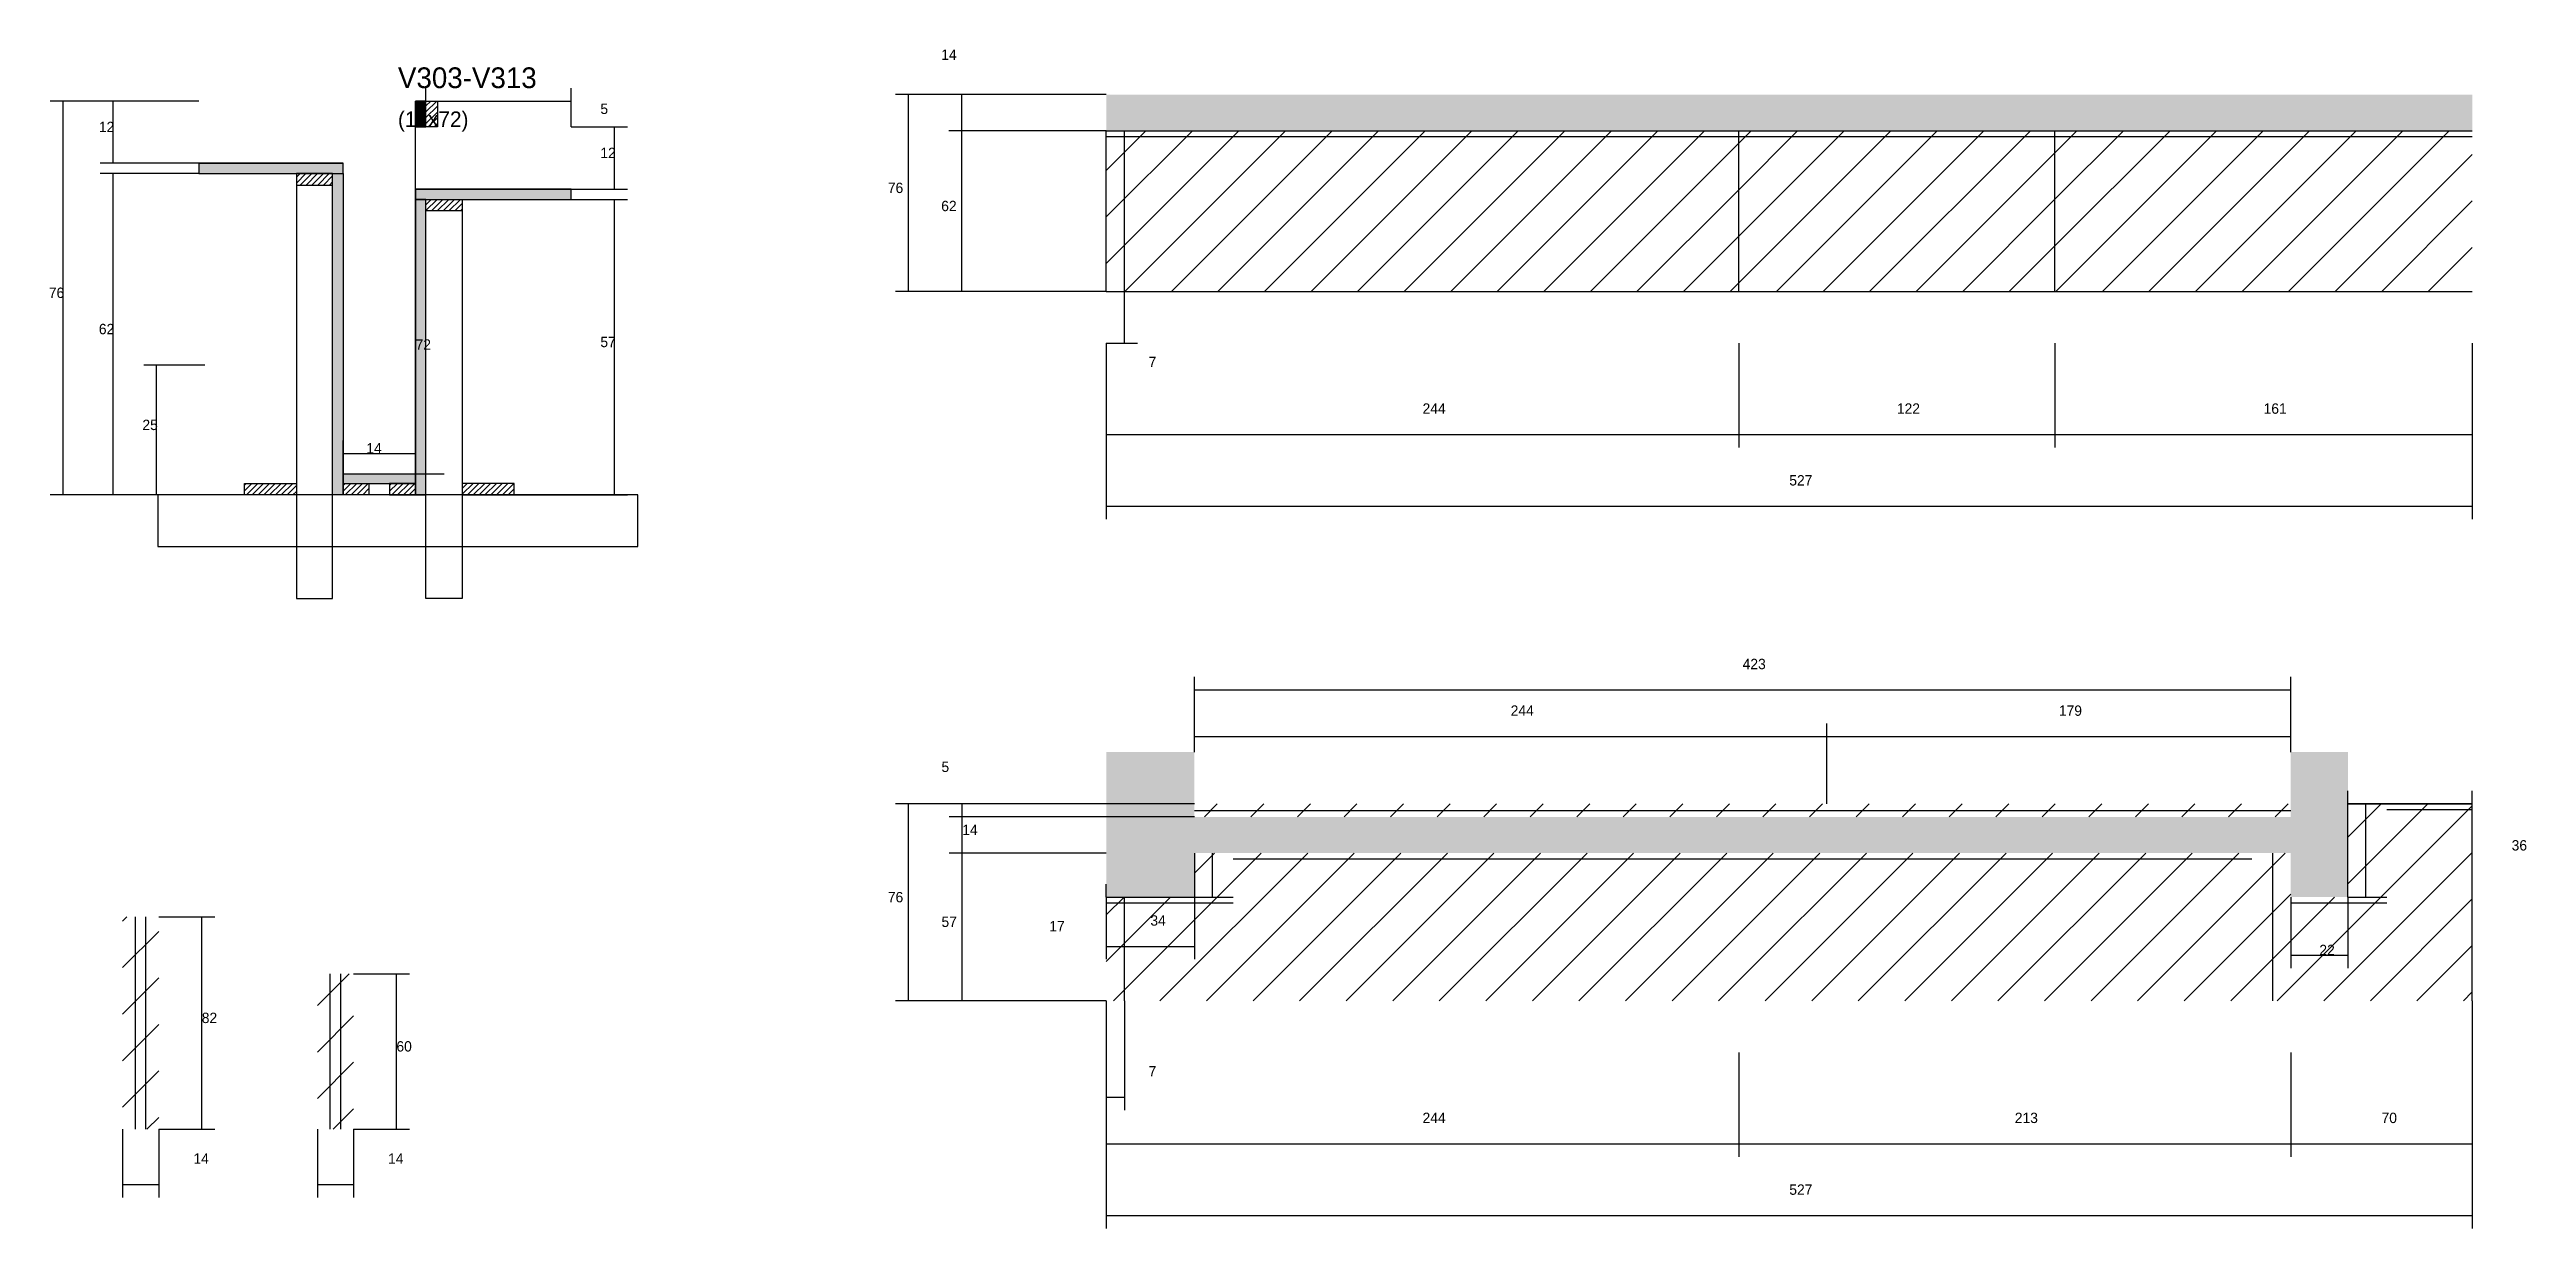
# Model space of a CAD drawing. Header units: metres. Extents: x 176 to 1132, y -3328 to -2117.
# Drawn here: x 176 to 1132, y -2572 to -2117 of the extents above.
import ezdxf

# ---------------------------------------------------------------- set-up
doc = ezdxf.new("R2010")
doc.units = ezdxf.units.M
for name, color, linetype in [('COTA', 241, 'Continuous'), ('Hachura', 253, 'Continuous'), ('Madeira', 126, 'Continuous'), ('Painéis', 200, 'Continuous'), ('SARR_2.2x7', 40, 'Continuous'), ('SARR_EDITAR', 141, 'Continuous'), ('Texto Seção', 7, 'Continuous')]:
    doc.layers.add(name, color=color, linetype=linetype)

msp = doc.modelspace()

# ---------------------------------------------------------------- hatches: boundary and pattern name
at = {"layer": 'COTA'}
h = msp.add_hatch(dxfattribs=at)
h.set_pattern_fill('AR-CONC', scale=0.03)
h.paths.add_polyline_path([(584, -2134.7), (584, -2148.7), (1111, -2148.7), (1111, -2134.7)])
h = msp.add_hatch(dxfattribs=at)
h.set_pattern_fill('AR-CONC', scale=0.03)
h.paths.add_polyline_path([(618, -2444.5), (618, -2427.5), (1041, -2427.5), (1041, -2444.5), (1063, -2444.5), (1063, -2408.5), (1063, -2388.5), (1041, -2388.5), (1041, -2408.5), (1041, -2413.5), (618, -2413.5), (618, -2408.5), (618, -2388.5), (584, -2388.5), (584, -2444.5)])
at = {"layer": 'Hachura'}
h = msp.add_hatch(color=8, dxfattribs=at)
h.dxf.hatch_style = 1
h.paths.add_polyline_path([(321.5, -2137.2), (317.5, -2137.2), (317.5, -2137.2), (317.5, -2147.2), (317.5, -2147.2), (321.5, -2147.2), (321.5, -2147.2), (321.5, -2137.2)])
h = msp.add_hatch(dxfattribs=at)
h.set_pattern_fill('ANSI31', scale=0.5)
h.paths.add_polyline_path([(325.9, -2147.2), (321.5, -2147.2), (321.5, -2147.2), (321.5, -2137.2), (321.5, -2137.2), (325.9, -2137.2), (325.9, -2137.2), (325.9, -2147.2)])
h = msp.add_hatch(dxfattribs=at)
h.set_pattern_fill('ANSI31', scale=4)
h.paths.add_polyline_path([(828, -2210.7), (828, -2148.7), (584, -2148.7), (584, -2210.7)])
h = msp.add_hatch(dxfattribs=at)
h.set_pattern_fill('ANSI31', scale=4)
h.paths.add_polyline_path([(950, -2210.7), (950, -2148.7), (828, -2148.7), (828, -2210.7)])
h = msp.add_hatch(dxfattribs=at)
h.set_pattern_fill('ANSI31', scale=4)
h.paths.add_polyline_path([(1111, -2210.7), (1111, -2148.7), (950, -2148.7), (950, -2210.7)])
h = msp.add_hatch(color=8, dxfattribs=at)
h.dxf.hatch_style = 1
h.paths.add_polyline_path([(289.5, -2165.2), (289.5, -2161.2), (289.5, -2161.2), (233.9, -2161.2), (233.9, -2161.2), (233.9, -2165.2), (233.9, -2165.2), (289.5, -2165.2)])
h = msp.add_hatch(dxfattribs=at)
h.set_pattern_fill('ANSI31', scale=0.5)
h.paths.add_polyline_path([(285.5, -2169.6), (285.5, -2165.2), (285.5, -2165.2), (271.5, -2165.2), (271.5, -2165.2), (271.5, -2169.6), (271.5, -2169.6), (285.5, -2169.6)])
h = msp.add_hatch(color=8, dxfattribs=at)
h.dxf.hatch_style = 1
h.paths.add_polyline_path([(285.5, -2165.2), (289.5, -2165.2), (289.5, -2165.2), (289.5, -2289.2), (289.5, -2289.2), (285.5, -2289.2), (285.5, -2289.2), (285.5, -2165.2)])
h = msp.add_hatch(color=8, dxfattribs=at)
h.dxf.hatch_style = 1
h.paths.add_polyline_path([(377.5, -2175.2), (377.5, -2171.2), (377.5, -2171.2), (317.5, -2171.2), (317.5, -2171.2), (317.5, -2175.2), (317.5, -2175.2), (377.5, -2175.2)])
h = msp.add_hatch(color=8, dxfattribs=at)
h.dxf.hatch_style = 1
h.paths.add_polyline_path([(321.5, -2175.2), (317.5, -2175.2), (317.5, -2175.2), (317.5, -2289.2), (317.5, -2289.2), (321.5, -2289.2), (321.5, -2289.2), (321.5, -2175.2)])
h = msp.add_hatch(dxfattribs=at)
h.set_pattern_fill('ANSI31', scale=0.5)
h.paths.add_polyline_path([(321.5, -2179.6), (321.5, -2175.2), (321.5, -2175.2), (335.5, -2175.2), (335.5, -2175.2), (335.5, -2179.6), (335.5, -2179.6), (321.5, -2179.6)])
h = msp.add_hatch(color=8, dxfattribs=at)
h.dxf.hatch_style = 1
h.paths.add_polyline_path([(317.5, -2284.8), (317.5, -2281.2), (317.5, -2281.2), (289.5, -2281.2), (289.5, -2281.2), (289.5, -2284.8), (289.5, -2284.8), (317.5, -2284.8)])
h = msp.add_hatch(dxfattribs=at)
h.set_pattern_fill('ANSI31', scale=0.5)
h.paths.add_polyline_path([(251.5, -2289.2), (251.5, -2284.8), (251.5, -2284.8), (271.5, -2284.8), (271.5, -2284.8), (271.5, -2289.2), (271.5, -2289.2), (251.5, -2289.2)])
h = msp.add_hatch(dxfattribs=at)
h.set_pattern_fill('ANSI31', scale=0.5)
h.paths.add_polyline_path([(289.5, -2289.2), (289.5, -2284.8), (289.5, -2284.8), (299.5, -2284.8), (299.5, -2284.8), (299.5, -2289.2), (299.5, -2289.2), (289.5, -2289.2)])
h = msp.add_hatch(dxfattribs=at)
h.set_pattern_fill('ANSI31', scale=0.5)
h.paths.add_polyline_path([(317.5, -2289.2), (317.5, -2284.8), (317.5, -2284.8), (307.5, -2284.8), (307.5, -2284.8), (307.5, -2289.2), (307.5, -2289.2), (317.5, -2289.2)])
h = msp.add_hatch(dxfattribs=at)
h.set_pattern_fill('ANSI31', scale=0.5)
h.paths.add_polyline_path([(355.5, -2289.2), (355.5, -2284.8), (355.5, -2284.8), (335.5, -2284.8), (335.5, -2284.8), (335.5, -2289.2), (335.5, -2289.2), (355.5, -2289.2)])
h = msp.add_hatch(dxfattribs=at)
h.set_pattern_fill('ANSI31', scale=4)
h.paths.add_polyline_path([(862, -2413.5), (862, -2408.5), (618, -2408.5), (618, -2413.5)])
h = msp.add_hatch(dxfattribs=at)
h.set_pattern_fill('ANSI31', scale=4)
h.paths.add_polyline_path([(862, -2408.5), (862, -2413.5), (1041, -2413.5), (1041, -2408.5)])
h = msp.add_hatch(dxfattribs=at)
h.set_pattern_fill('ANSI31', scale=4)
h.paths.add_polyline_path([(1111, -2408.5), (1063, -2408.5), (1063, -2444.5), (1041, -2444.5), (1041, -2484.5), (1111, -2484.5)])
h = msp.add_hatch(dxfattribs=at)
h.set_pattern_fill('ANSI31', scale=4)
h.paths.add_polyline_path([(828, -2484.5), (828, -2427.5), (618, -2427.5), (618, -2444.5), (584, -2444.5), (584, -2484.5)])
h = msp.add_hatch(dxfattribs=at)
h.set_pattern_fill('ANSI31', scale=4)
h.paths.add_polyline_path([(828, -2427.5), (828, -2484.5), (1041, -2484.5), (1041, -2444.5), (1041, -2427.5)])
h = msp.add_hatch(dxfattribs=at)
h.set_pattern_fill('ANSI31', scale=4)
h.paths.add_polyline_path([(218.4, -2452.1), (204.4, -2452.1), (204.4, -2534.1), (218.4, -2534.1)])
h = msp.add_hatch(dxfattribs=at)
h.set_pattern_fill('ANSI31', scale=4)
h.paths.add_polyline_path([(293.6, -2474.1), (279.6, -2474.1), (279.6, -2534.1), (293.6, -2534.1)])

# ---------------------------------------------------------------- linework, layer by layer
at = {"layer": 'COTA'}
for p, q in [((233.9, -2137.2), (176.5, -2137.2)), ((181.5, -2289.2), (181.5, -2137.2)), ((233.9, -2137.2), (195.8, -2137.2)), ((200.8, -2161.2), (200.8, -2137.2)), ((317.5, -2281.2), (317.5, -2137.2)), ((317.5, -2137.2), (322.5, -2137.2)), ((321.5, -2137.2), (321.5, -2132.2)), ((321.5, -2137.2), (377.5, -2137.2)), ((377.5, -2147.2), (377.5, -2132.2)), ((584, -2134.7), (502.7, -2134.7)), ((507.7, -2210.7), (507.7, -2134.7)), ((584, -2134.7), (523.3, -2134.7)), ((528.3, -2148.7), (528.3, -2134.7)), ((377.5, -2147.2), (399.3, -2147.2)), ((394.3, -2171.2), (394.3, -2147.2)), ((584, -2148.7), (523.3, -2148.7)), ((584, -2148.7), (523.3, -2148.7)), ((528.3, -2210.7), (528.3, -2148.7)), ((233.9, -2161.2), (195.8, -2161.2)), ((233.9, -2165.2), (195.8, -2165.2)), ((200.8, -2289.2), (200.8, -2165.2)), ((377.5, -2171.2), (399.3, -2171.2)), ((377.5, -2175.2), (399.3, -2175.2)), ((394.3, -2289.2), (394.3, -2175.2)), ((584, -2210.7), (502.7, -2210.7)), ((584, -2210.7), (523.3, -2210.7)), ((591, -2230.7), (591, -2210.7)), ((591, -2210.7), (596, -2210.7)), ((584, -2230.7), (584, -2270.9)), ((584, -2230.7), (584, -2298.6)), ((584, -2230.7), (596, -2230.7)), ((828, -2230.7), (828, -2270.9)), ((828, -2230.7), (828, -2270.9)), ((950, -2230.7), (950, -2270.9)), ((950, -2230.7), (950, -2270.9)), ((1111, -2230.7), (1111, -2270.9)), ((1111, -2230.7), (1111, -2298.6)), ((236.2, -2239.2), (212.6, -2239.2)), ((217.6, -2289.2), (217.6, -2239.2)), ((289.5, -2289.2), (289.5, -2268.2)), ((289.5, -2273.2), (317.5, -2273.2)), ((317.5, -2289.2), (317.5, -2268.2)), ((584, -2265.9), (828, -2265.9)), ((828, -2265.9), (950, -2265.9)), ((950, -2265.9), (1111, -2265.9)), ((328.5, -2281.2), (312.5, -2281.2)), ((255.9, -2289.2), (176.5, -2289.2)), ((255.9, -2289.2), (195.8, -2289.2)), ((236.2, -2289.2), (212.6, -2289.2)), ((351.1, -2289.2), (399.3, -2289.2)), ((584, -2293.6), (1111, -2293.6)), ((618, -2388.5), (618, -2359.5)), ((1041, -2388.5), (1041, -2359.5)), ((618, -2364.5), (1041, -2364.5)), ((618, -2388.5), (618, -2377.5)), ((862, -2408.5), (862, -2377.5)), ((862, -2408.5), (862, -2377.5)), ((1041, -2388.5), (1041, -2377.5)), ((618, -2382.5), (862, -2382.5)), ((862, -2382.5), (1041, -2382.5)), ((1063, -2444.5), (1063, -2403.5)), ((1111, -2408.5), (1111, -2403.5)), ((618, -2408.5), (502.7, -2408.5)), ((507.7, -2484.5), (507.7, -2408.5)), ((618, -2408.5), (523.4, -2408.5)), ((584, -2413.5), (523.4, -2413.5)), ((618, -2413.5), (523.4, -2413.5)), ((528.4, -2413.5), (528.4, -2408.5)), ((528.4, -2427.5), (528.4, -2413.5)), ((1063, -2408.5), (1111, -2408.5)), ((584, -2427.5), (523.4, -2427.5)), ((584, -2427.5), (523.4, -2427.5)), ((528.4, -2484.5), (528.4, -2427.5)), ((618, -2427.5), (618, -2449.5)), ((584, -2444.5), (584, -2439.5)), ((584, -2444.5), (584, -2468.5)), ((584, -2444.5), (618, -2444.5)), ((618, -2444.5), (618, -2468.5)), ((1041, -2444.5), (1041, -2471.9)), ((1063, -2444.5), (1063, -2471.9)), ((218.4, -2452.1), (240, -2452.1)), ((235, -2534.1), (235, -2452.1)), ((584, -2463.5), (618, -2463.5)), ((293.6, -2474.1), (315.1, -2474.1)), ((310.1, -2534.1), (310.1, -2474.1)), ((1041, -2466.9), (1063, -2466.9)), ((584, -2484.5), (502.7, -2484.5)), ((584, -2484.5), (523.4, -2484.5)), ((584, -2484.5), (584, -2572.4)), ((584, -2484.5), (584, -2526.7)), ((591, -2484.5), (591, -2526.7)), ((1111, -2484.5), (1111, -2572.4)), ((584, -2504.5), (584, -2544.7)), ((828, -2504.5), (828, -2544.7)), ((828, -2504.5), (828, -2544.7)), ((1041, -2504.5), (1041, -2544.7)), ((1041, -2504.5), (1041, -2544.7)), ((1111, -2504.5), (1111, -2544.7)), ((584, -2521.7), (591, -2521.7)), ((204.4, -2534.1), (204.4, -2560.4)), ((218.4, -2534.1), (240, -2534.1)), ((218.4, -2534.1), (218.4, -2560.4)), ((279.6, -2534.1), (279.6, -2560.4)), ((293.6, -2534.1), (315.1, -2534.1)), ((293.6, -2534.1), (293.6, -2560.4)), ((584, -2539.7), (828, -2539.7)), ((828, -2539.7), (1041, -2539.7)), ((1041, -2539.7), (1111, -2539.7)), ((204.4, -2555.4), (218.4, -2555.4)), ((279.6, -2555.4), (293.6, -2555.4)), ((584, -2567.4), (1111, -2567.4))]:
    msp.add_line(p, q, dxfattribs=at)
at = {"layer": 'Madeira'}
for points in [[(325.9, -2147.2), (321.5, -2147.2), (321.5, -2137.2), (325.9, -2137.2)], [(285.5, -2169.6), (285.5, -2165.2), (271.5, -2165.2), (271.5, -2169.6)], [(285.5, -2165.2), (271.5, -2165.2), (271.5, -2329.2), (285.5, -2329.2)], [(321.5, -2179.6), (321.5, -2175.2), (335.5, -2175.2), (335.5, -2179.6)], [(321.5, -2175.2), (335.5, -2175.2), (335.5, -2329.2), (321.5, -2329.2)], [(218, -2309.2), (403.2, -2309.2), (403.2, -2289.2), (218, -2289.2)], [(251.5, -2289.2), (251.5, -2284.8), (271.5, -2284.8), (271.5, -2289.2)], [(289.5, -2289.2), (289.5, -2284.8), (299.5, -2284.8), (299.5, -2289.2)], [(317.5, -2289.2), (317.5, -2284.8), (307.5, -2284.8), (307.5, -2289.2)], [(355.5, -2289.2), (355.5, -2284.8), (335.5, -2284.8), (335.5, -2289.2)]]:
    msp.add_lwpolyline(points, close=True, dxfattribs=at)
at = {"layer": 'Painéis'}
for p, q in [((584, -2148.7), (1111, -2148.7)), ((584, -2210.7), (584, -2148.7)), ((828, -2210.7), (828, -2148.7)), ((950, -2210.7), (950, -2148.7)), ((233.9, -2161.2), (289.5, -2161.2)), ((317.5, -2171.2), (377.5, -2171.2)), ((584, -2210.7), (1111, -2210.7))]:
    msp.add_line(p, q, dxfattribs=at)
for points in [[(321.5, -2137.2), (317.5, -2137.2), (317.5, -2147.2), (321.5, -2147.2)], [(289.5, -2165.2), (289.5, -2161.2), (233.9, -2161.2), (233.9, -2165.2)], [(285.5, -2165.2), (289.5, -2165.2), (289.5, -2289.2), (285.5, -2289.2)], [(377.5, -2175.2), (377.5, -2171.2), (317.5, -2171.2), (317.5, -2175.2)], [(321.5, -2175.2), (317.5, -2175.2), (317.5, -2289.2), (321.5, -2289.2)], [(317.5, -2284.8), (317.5, -2281.2), (289.5, -2281.2), (289.5, -2284.8)]]:
    msp.add_lwpolyline(points, close=True, dxfattribs=at)
msp.add_lwpolyline([(1111, -2484.5), (1111, -2408.5), (1063, -2408.5)], dxfattribs=at)
at = {"layer": 'SARR_2.2x7'}
for p, q in [((591, -2210.7), (591, -2148.7)), ((584, -2150.9), (828, -2150.9)), ((828, -2150.9), (950, -2150.9)), ((950, -2150.9), (1111, -2150.9)), ((1070, -2444.5), (1070, -2408.5)), ((1078, -2410.7), (1111, -2410.7)), ((625, -2444.5), (625, -2427.5)), ((633, -2429.7), (828, -2429.7)), ((828, -2429.7), (1026, -2429.7)), ((1034, -2484.5), (1034, -2427.5)), ((591, -2484.5), (591, -2444.5)), ((618, -2444.5), (633, -2444.5)), ((1063, -2444.5), (1078, -2444.5)), ((584, -2446.7), (633, -2446.7)), ((1041, -2446.7), (1078, -2446.7))]:
    msp.add_line(p, q, dxfattribs=at)
at = {"layer": 'SARR_EDITAR'}
for p, q in [((618, -2411), (862, -2411)), ((862, -2411), (1041, -2411)), ((209.4, -2534.1), (209.4, -2452.1)), ((213.4, -2534.1), (213.4, -2452.1)), ((284.6, -2534.1), (284.6, -2474.1)), ((288.6, -2534.1), (288.6, -2474.1))]:
    msp.add_line(p, q, dxfattribs=at)

# ---------------------------------------------------------------- texts
at = {"layer": 'COTA'}
for s, p in [('14', (520.3, -2121.3)), ('5', (388.8, -2142.2)), ('12', (195.3, -2149.2)), ('12', (388.8, -2159.2)), ('76', (499.7, -2172.7)), ('62', (520.3, -2179.7)), ('76', (176, -2213.2)), ('62', (195.3, -2227.2)), ('72', (317.5, -2233.2)), ('57', (388.8, -2232.2)), ('7', (600.3, -2239.9)), ('244', (706, -2257.9)), ('122', (889, -2257.9)), ('161', (1030.5, -2257.9)), ('25', (212.1, -2264.2)), ('14', (298.5, -2273.2)), ('527', (847.5, -2285.6)), ('423', (829.5, -2356.5)), ('244', (740, -2374.5)), ('179', (951.5, -2374.5)), ('5', (520.4, -2396.2)), ('14', (528.4, -2420.5)), ('36', (1126.2, -2426.5)), ('76', (499.7, -2446.5)), ('57', (520.4, -2456)), ('17', (562, -2457.7)), ('34', (601, -2455.5)), ('22', (1052, -2466.9)), ('82', (235, -2493.1)), ('60', (310.1, -2504.1)), ('7', (600.3, -2513.7)), ('244', (706, -2531.7)), ('213', (934.5, -2531.7)), ('70', (1076, -2531.7)), ('14', (231.8, -2547.4)), ('14', (306.9, -2547.4)), ('527', (847.5, -2559.4))]:
    msp.add_text(s, height=4, dxfattribs=at).set_placement(p)
at = {"layer": 'Texto Seção'}
for s, height, p in [('V303-V313', 8, (310.7, -2132.2)), ('(14x72)', 6, (310.7, -2147.2))]:
    msp.add_text(s, height=height, dxfattribs=at).set_placement(p)

doc.saveas('drawing.dxf')
